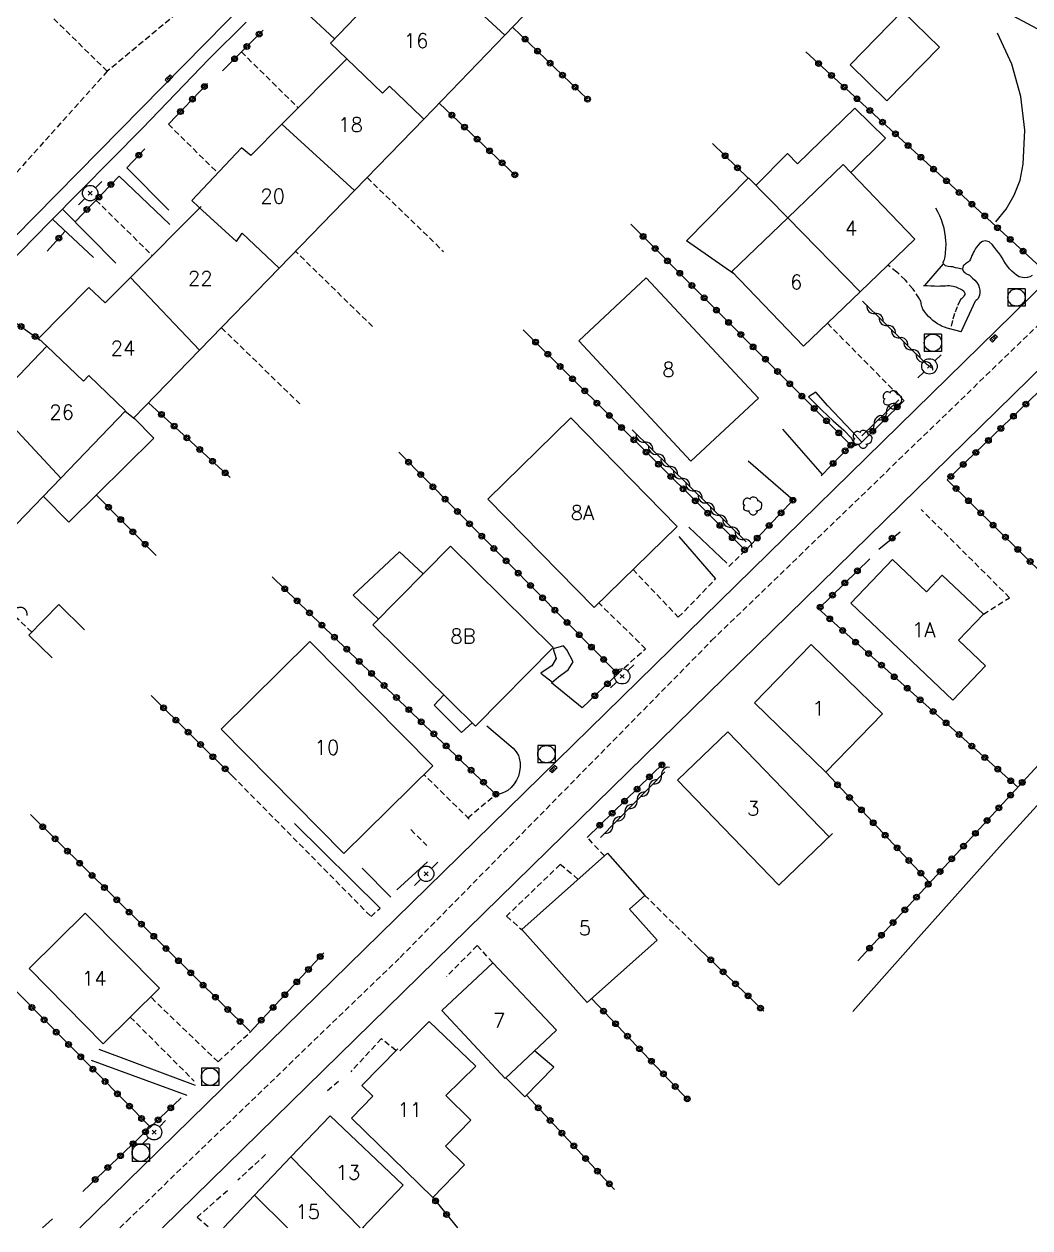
# Model space of a CAD drawing. Header units: millimetres. Extents: x 164000 to 165000, y 151998 to 153000.
# Drawn here: x 164316.8 to 164403.9, y 152000 to 152104.2 of the extents above; entities that cross this region are included whole.
import ezdxf
from ezdxf.enums import TextEntityAlignment as Align

# ---------------------------------------------------------------- set-up
doc = ezdxf.new("R2010")
doc.units = ezdxf.units.MM
doc.linetypes.add('DASHED', pattern=[0.75, 0.5, -0.25])
doc.layers.get('0').update_dxf_attribs({"linetype": 'CONTINUOUS'})
for name, color, linetype in [('W0001', 6, 'DASHED'), ('W0008', 7, 'CONTINUOUS'), ('W0014', 7, 'CONTINUOUS'), ('W0017', 7, 'CONTINUOUS'), ('W0101', 7, 'CONTINUOUS'), ('W0104', 1, 'CONTINUOUS'), ('W0105', 7, 'CONTINUOUS'), ('W0112', 1, 'DASHED'), ('W0300', 7, 'CONTINUOUS'), ('W0310', 3, 'CONTINUOUS'), ('W0323', 7, 'CONTINUOUS'), ('W0330', 7, 'CONTINUOUS'), ('W0401', 7, 'CONTINUOUS'), ('W0420', 7, 'CONTINUOUS'), ('W0473', 7, 'CONTINUOUS'), ('W0991', 7, 'CONTINUOUS'), ('W1102', 7, 'CONTINUOUS')]:
    doc.layers.add(name, color=color, linetype=linetype)
doc.styles.get("Standard").update_dxf_attribs({"font": 'romans.shx', "width": 0.85})

# ---------------------------------------------------------------- blocks, each defined once
blk = doc.blocks.new('T401')
for p, q in [((-0.3, 0.3), (0, 0.3)), ((-0.3, -0.25), (-0.3, 0.3)), ((-0.3, 0.15), (0, 0.15)), ((-0.3, 0), (0, 0)), ((0, 0.3), (0, -0.25)), ((-0.3, -0.15), (0, -0.15)), ((-0.3, -0.25), (-0.3, -0.3)), ((-0.3, -0.3), (0, -0.3)), ((0, -0.3), (0, -0.25))]:
    blk.add_line(p, q)
blk = doc.blocks.new('T420')
for p, q in [((0.75, 0.75), (-0.75, 0.75)), ((-0.75, 0.75), (-0.75, -0.75)), ((0.75, 0.75), (0.75, -0.75)), ((0.75, -0.75), (-0.75, -0.75))]:
    blk.add_line(p, q)
blk.add_ellipse((0, 0), major_axis=(-0.53, 0.53), ratio=1, start_param=3.926991, end_param=10.210176)
blk = doc.blocks.new('T300')
for p, q in [((-0.8, 0.51), (-0.86, 0.34)), ((-0.86, 0.34), (-0.86, 0.17)), ((-0.86, 0.17), (-0.74, 0.06)), ((-0.69, 0.63), (-0.8, 0.51)), ((-0.8, -0.06), (-0.74, 0.06)), ((-0.74, 0.06), (-0.69, 0.11)), ((-0.57, 0.69), (-0.69, 0.63)), ((-0.46, 0.69), (-0.57, 0.69)), ((-0.29, 0.63), (-0.46, 0.69)), ((-0.29, 0.63), (-0.17, 0.74)), ((-0.23, 0.57), (-0.29, 0.63)), ((-0.17, 0.74), (-0.06, 0.8)), ((-0.06, 0.8), (0.06, 0.8)), ((0.06, 0.8), (0.23, 0.74)), ((0.23, 0.74), (0.34, 0.63)), ((0.34, 0.63), (0.4, 0.51)), ((0.46, 0.46), (0.34, 0.46)), ((0.4, 0.51), (0.4, 0.46)), ((0.57, 0.4), (0.46, 0.46)), ((0.57, 0.4), (0.69, 0.29)), ((0.69, 0.29), (0.74, 0.17)), ((0.74, 0.06), (0.69, -0.17)), ((0.74, 0.17), (0.74, 0.06)), ((-0.8, -0.17), (-0.8, -0.06)), ((-0.8, -0.23), (-0.8, -0.17)), ((-0.74, -0.34), (-0.8, -0.23)), ((-0.69, -0.4), (-0.74, -0.34)), ((-0.51, -0.46), (-0.69, -0.4)), ((-0.4, -0.46), (-0.51, -0.46)), ((-0.4, -0.46), (-0.34, -0.46)), ((-0.34, -0.46), (-0.34, -0.4)), ((-0.34, -0.51), (-0.34, -0.46)), ((-0.29, -0.63), (-0.34, -0.51)), ((-0.17, -0.74), (-0.29, -0.63)), ((-0.06, -0.8), (-0.17, -0.74)), ((0.06, -0.8), (-0.06, -0.8)), ((0.17, -0.74), (0.06, -0.8)), ((0.23, -0.69), (0.17, -0.74)), ((0.29, -0.46), (0.23, -0.46)), ((0.29, -0.63), (0.23, -0.69)), ((0.46, -0.4), (0.29, -0.46)), ((0.34, -0.51), (0.29, -0.63)), ((0.34, -0.51), (0.34, -0.46)), ((0.57, -0.34), (0.46, -0.4)), ((0.63, -0.29), (0.57, -0.34)), ((0.69, -0.17), (0.63, -0.29))]:
    blk.add_line(p, q)
blk = doc.blocks.new('T473')
for p, q in [((-0.166667, 0.166667), (0.166667, -0.166667)), ((-0.166667, -0.166667), (0.166667, 0.166667)), ((0.500001, 0.500001), (1.000002, 1.000002)), ((-1.000002, -1.000002), (-0.500001, -0.500001))]:
    blk.add_line(p, q)
blk.add_ellipse((0, 0), major_axis=(0.471405, 0.471405), ratio=1, start_param=5.4977871438, end_param=11.780972451)
blk = doc.blocks.new('t323o')
at = {"color": 0, "linetype": 'Continuous'}
for radius in [0.25, 0.15]:
    blk.add_circle((0, 0), radius, dxfattribs=at)
blk = doc.blocks.new('t310o')
at = {"color": 0, "linetype": 'Continuous'}
for centre, start, end in [((-0.5, 0.38), 216.8699, 323.1304), ((0.5, -0.37), 36.8699, 143.1303)]:
    blk.add_arc(centre, 0.625, start, end, dxfattribs=at)

msp = doc.modelspace()

# ---------------------------------------------------------------- linework, layer by layer
at = {"layer": 'W0001'}
for points in [[(164324.05, 152100.07), (164300.3, 152123.4), (164281.02, 152141.98)], [(164330.03, 152105.04), (164324.05, 152100.07)], [(164324.05, 152100.07), (164301, 152074.4), (164271.58, 152048.97), (164270.64, 152049.91)], [(164325.13, 152000), (164325.73, 152000.59), (164349.4, 152023.41), (164376.34, 152050.81), (164408.1, 152081.5), (164428.69, 152091.55)]]:
    msp.add_lwpolyline(points, dxfattribs=at)
at = {"layer": 'W0008'}
for points in [[(164231.6, 152000), (164338, 152108.06)], [(164417.93, 152094.25), (164354.5, 152032.15), (164321.66, 152000)], [(164328.83, 152000), (164410.78, 152080.25)]]:
    msp.add_lwpolyline(points, dxfattribs=at)
at = {"layer": 'W0014'}
for points in [[(164332.87, 152101.15), (164333.93, 152102.21), (164334.99, 152103.27), (164336.06, 152104.32)], [(164254.88, 152021.84), (164260.2, 152026.89), (164266.97, 152034.09), (164284.14, 152051.62), (164298, 152065.77), (164306.36, 152074.08), (164319.09, 152087.05), (164327.08, 152095.11), (164332.87, 152101.15)], [(164329.45, 152086.83), (164325.08, 152091.01)], [(164325.75, 152091.72), (164329.37, 152088.07)], [(164324.78, 152083.46), (164320.17, 152088.13)], [(164319.32, 152087.28), (164322.87, 152083.95)], [(164373.51, 152059.81), (164376.69, 152056.15)], [(164377.66, 152057.52), (164374.37, 152060.62)], [(164340.26, 152035), (164347.65, 152027.67)], [(164348.57, 152028.61), (164346.11, 152031.12)], [(164331.69, 152012.32), (164323.35, 152015.45)], [(164322.65, 152014.51), (164330.93, 152011.49)]]:
    msp.add_lwpolyline(points, dxfattribs=at)
at = {"layer": 'W0017'}
for points in [[(164338.1, 152108.09), (164343.71, 152102.88)], [(164385.93, 152065.2), (164382.49, 152069.12)], [(164379.5, 152066.37), (164383.41, 152062.99)], [(164365.15, 152045.01), (164362.48, 152047.17)], [(164356.9, 152043.44), (164359.17, 152041.5)], [(164359.17, 152041.5), (164359.35, 152041.32), (164359.5, 152041.11), (164359.62, 152040.88), (164359.7, 152040.64), (164359.77, 152040.25), (164359.78, 152039.86), (164359.73, 152039.48), (164359.62, 152039.1), (164359.47, 152038.75), (164359.26, 152038.41), (164359, 152038.12), (164358.71, 152037.86), (164358.47, 152037.72), (164358.22, 152037.61), (164357.96, 152037.54), (164357.68, 152037.51)]]:
    msp.add_lwpolyline(points, dxfattribs=at)
at = {"layer": 'W0101'}
for points in [[(164408.33, 152118.2), (164417.14, 152113.5), (164410.31, 152100.66), (164401.49, 152105.35), (164408.33, 152118.2)], [(164380.39, 152071.79), (164374.54, 152066.34), (164364.84, 152076.76), (164370.69, 152082.2), (164380.39, 152071.79)], [(164364.15, 152070.09), (164373.35, 152060.7), (164366.17, 152053.67), (164356.98, 152063.06), (164364.15, 152070.09)], [(164355.9, 152043.42), (164347.03, 152052.18), (164353.76, 152058.99), (164362.63, 152050.23), (164355.9, 152043.42)], [(164394.92, 152055.04), (164396.3, 152056.49), (164399.86, 152053.1), (164397.71, 152050.84), (164400.04, 152048.64), (164397.22, 152045.66), (164388.38, 152054.05), (164391.98, 152057.83), (164394.92, 152055.04)], [(164341.58, 152050.75), (164352.21, 152039.99), (164344.51, 152032.4), (164333.89, 152043.16), (164341.58, 152050.75)], [(164384.95, 152050.48), (164380.04, 152045.44), (164386.21, 152039.43), (164391.12, 152044.47), (164384.95, 152050.48)], [(164377.75, 152042.93), (164373.4, 152038.75), (164382.16, 152029.66), (164386.81, 152034.14), (164386.5, 152033.84), (164377.75, 152042.93)], [(164370.57, 152028.76), (164369.24, 152027.57), (164371.63, 152024.89), (164365.56, 152019.49), (164359.92, 152025.82), (164367.32, 152032.41), (164370.57, 152028.76)], [(164317.29, 152022.44), (164323.7, 152015.94), (164328.56, 152020.74), (164322.14, 152027.23), (164317.29, 152022.44)], [(164357.41, 152022.95), (164352.99, 152018.8), (164358.49, 152012.94), (164362.91, 152017.1), (164357.41, 152022.95)]]:
    msp.add_lwpolyline(points, close=True, dxfattribs=at)
for points in [[(164361.7, 152111.1), (164363.96, 152108.93), (164358.45, 152103.2)], [(164344.77, 152101.15), (164343.36, 152102.52), (164347.73, 152107.07), (164348.7, 152106.49), (164351.61, 152109.51)], [(164358.45, 152103.2), (164351.45, 152095.93), (164351.23, 152096.13)], [(164344.77, 152101.15), (164339.16, 152095.51)], [(164339.16, 152095.51), (164336.46, 152092.79), (164335.65, 152093.44), (164331.36, 152088.88), (164331.97, 152088.33)], [(164351.47, 152095.95), (164345.45, 152089.75)], [(164389.19, 152081), (164393.93, 152085.56), (164387.73, 152092), (164382.93, 152087.39)], [(164345.45, 152089.75), (164338.93, 152083.04)], [(164332.16, 152088.38), (164326.05, 152082.24)], [(164382.93, 152087.39), (164378.1, 152082.74)], [(164338.93, 152083.04), (164332.02, 152075.93)], [(164378.1, 152082.74), (164384.3, 152076.29), (164389.19, 152081)], [(164326.05, 152082.24), (164323.87, 152080.04), (164322.44, 152081.36), (164318.1, 152076.96), (164318.82, 152076.29)], [(164318.82, 152076.29), (164314.02, 152071.3)], [(164332.02, 152075.93), (164326.35, 152070.09)], [(164320.02, 152064.87), (164325.62, 152070.69)], [(164325.59, 152070.66), (164326.43, 152070.01)], [(164314.08, 152062.91), (164316.18, 152060.89), (164320.02, 152064.87)], [(164349.35, 152015.32), (164351.91, 152017.85), (164355.93, 152014), (164353.33, 152011.45)], [(164355.5, 152009.33), (164353.3, 152007.06), (164354.95, 152005.45), (164352.21, 152002.64), (164345.17, 152009.5), (164347.02, 152011.4), (164346.08, 152012.32), (164349.18, 152015.49)], [(164353.33, 152011.45), (164355.5, 152009.33)], [(164339.94, 152006.14), (164343.34, 152009.71), (164349.65, 152003.71), (164346.12, 152000)], [(164336.8, 152002.84), (164339.94, 152006.14)], [(164334.1, 152000), (164336.8, 152002.84)]]:
    msp.add_lwpolyline(points, dxfattribs=at)
at = {"layer": 'W0104'}
msp.add_lwpolyline([(164388.32, 152100.64), (164391.5, 152097.51), (164396.06, 152102.15), (164392.87, 152105.28), (164388.32, 152100.64)], close=True, dxfattribs=at)
for points in [[(164380.18, 152090.19), (164382.9, 152092.96), (164383.76, 152092.07), (164388.72, 152096.89), (164391.39, 152094.28), (164388.4, 152091.31)], [(164378.26, 152082.56), (164374.16, 152085.4), (164379.53, 152090.85), (164382.93, 152087.39)], [(164326.35, 152070.09), (164328.07, 152068.33), (164320.71, 152061.05), (164318.51, 152063.31)], [(164347.51, 152052.67), (164345.33, 152054.74), (164349.32, 152058.49), (164351.38, 152056.59)], [(164322.09, 152051.75), (164319.85, 152053.94), (164317.27, 152051.3), (164319.29, 152049.32)], [(164355.62, 152043.7), (164354.69, 152042.85), (164352.32, 152045.22), (164353.18, 152046.11)], [(164358.54, 152013), (164360.19, 152011.35), (164362.7, 152013.92), (164361.02, 152015.33)], [(164346.25, 152000), (164346.18, 152000.06)]]:
    msp.add_lwpolyline(points, dxfattribs=at)
at = {"layer": 'W0105'}
for points in [[(164394.68, 152081.55), (164394.78, 152081.54), (164396.41, 152083.41)], [(164397.94, 152077.53), (164399.18, 152080.2)], [(164397.94, 152077.53), (164396.84, 152077.83)], [(164389.31, 152068.01), (164388.48, 152068.93), (164386.4, 152071.14), (164385.35, 152072.3), (164384.73, 152071.92), (164385.89, 152070.76), (164386.86, 152069.82), (164387.78, 152069.01), (164388.45, 152068.33), (164388.72, 152067.69), (164389.21, 152067.88)], [(164362.48, 152047.17), (164363.1, 152047.68), (164363.94, 152048.3), (164364.37, 152048.97), (164363.8, 152050.02), (164363.53, 152050.35), (164362.62, 152050.11), (164362.89, 152049.27), (164362.51, 152048.62), (164361.84, 152048.19), (164361.57, 152048), (164362.56, 152047.23)]]:
    msp.add_lwpolyline(points, dxfattribs=at)
at = {"layer": 'W0112'}
for points in [[(164335.65, 152101.75), (164340.56, 152096.92)], [(164329.34, 152095.49), (164333.61, 152091.27)], [(164346.54, 152090.87), (164353.15, 152084.47)], [(164323.07, 152088.92), (164327.94, 152084.14)], [(164398.09, 152082.95), (164397.87, 152082.99), (164397.65, 152083.03), (164397.43, 152083.08), (164397.22, 152083.14), (164397.03, 152083.16), (164396.81, 152083.18), (164396.58, 152083.25), (164396.41, 152083.41), (164396.38, 152083.54), (164396.42, 152083.68), (164396.48, 152083.79), (164396.51, 152083.89), (164396.54, 152084.08), (164396.57, 152084.26), (164396.59, 152084.45), (164396.61, 152084.63), (164396.62, 152084.82), (164396.63, 152085), (164396.63, 152085.19), (164396.62, 152085.38), (164396.59, 152085.75), (164396.53, 152086.13), (164396.45, 152086.5), (164396.35, 152086.86), (164396.23, 152087.22), (164396.08, 152087.57), (164395.92, 152087.91), (164395.73, 152088.24)], [(164404.07, 152082.41), (164403.87, 152082.3), (164403.67, 152082.24), (164403.45, 152082.21), (164403.23, 152082.22), (164402.96, 152082.3), (164402.72, 152082.44), (164402.51, 152082.61), (164402.31, 152082.79), (164402.12, 152082.99), (164401.94, 152083.21), (164401.78, 152083.45), (164401.63, 152083.68), (164401.49, 152083.92), (164401.34, 152084.16), (164401.17, 152084.38), (164400.99, 152084.6), (164400.81, 152084.82), (164400.62, 152085.08), (164400.35, 152085.31), (164400.02, 152085.4), (164399.77, 152085.35), (164399.56, 152085.21), (164399.4, 152085.03), (164399.27, 152084.87), (164399.16, 152084.73), (164399.08, 152084.58), (164399, 152084.43), (164398.93, 152084.28), (164398.87, 152084.13), (164398.81, 152083.97), (164398.73, 152083.82), (164398.65, 152083.68), (164398.57, 152083.6), (164398.48, 152083.53), (164398.39, 152083.47), (164398.3, 152083.41), (164398.21, 152083.33), (164398.12, 152083.23), (164398.07, 152083.11), (164398.05, 152082.98), (164398.08, 152082.85), (164398.15, 152082.73), (164398.24, 152082.65), (164398.35, 152082.57), (164398.44, 152082.53), (164398.54, 152082.48), (164398.64, 152082.43), (164398.73, 152082.36), (164398.91, 152082.18), (164399.11, 152082), (164399.29, 152081.81), (164399.43, 152081.58), (164399.5, 152081.36), (164399.54, 152081.14), (164399.54, 152080.91), (164399.51, 152080.69), (164399.46, 152080.55), (164399.39, 152080.42), (164399.3, 152080.3), (164399.18, 152080.2)], [(164347.01, 152077.98), (164340.34, 152084.5)], [(164396.92, 152077.8), (164396.71, 152077.85), (164396.5, 152077.92), (164396.3, 152078), (164396.11, 152078.1), (164395.89, 152078.22), (164395.69, 152078.37), (164395.49, 152078.52), (164395.3, 152078.69), (164395.11, 152078.87), (164394.93, 152079.07), (164394.77, 152079.28), (164394.63, 152079.5), (164394.58, 152079.61), (164394.54, 152079.72), (164394.51, 152079.83), (164394.48, 152079.94), (164394.46, 152080.06), (164394.43, 152080.17), (164394.38, 152080.28), (164394.33, 152080.39), (164393.77, 152081.22), (164393.11, 152081.99), (164392.38, 152082.69), (164391.58, 152083.3)], [(164394.68, 152081.55), (164395, 152081.53), (164395.31, 152081.51), (164395.63, 152081.5), (164395.95, 152081.49), (164396.11, 152081.5), (164396.27, 152081.5), (164396.43, 152081.51), (164396.59, 152081.52), (164396.76, 152081.53), (164396.92, 152081.53), (164397.08, 152081.52), (164397.24, 152081.49), (164397.36, 152081.46), (164397.48, 152081.42), (164397.59, 152081.37), (164397.7, 152081.31), (164397.84, 152081.24), (164398.01, 152081.17), (164398.16, 152081.05), (164398.24, 152080.87), (164398.24, 152080.77), (164398.2, 152080.67), (164398.15, 152080.58), (164398.08, 152080.51), (164398.02, 152080.45), (164397.95, 152080.39), (164397.89, 152080.33), (164397.84, 152080.25), (164397.58, 152079.69), (164397.36, 152079.11), (164397.17, 152078.51), (164397.03, 152077.91)], [(164333.93, 152077.89), (164340.7, 152071.3)], [(164386.36, 152078.27), (164392.93, 152071.62)], [(164317.51, 152051.55), (164301.11, 152066.85), (164296.66, 152062.24)], [(164399.86, 152053.1), (164402.12, 152054.53), (164394.47, 152062.16)], [(164377.83, 152057.22), (164379.33, 152058.68)], [(164369.54, 152056.97), (164373.46, 152052.83), (164376.69, 152056.15)], [(164368.21, 152047.96), (164370.63, 152050.11), (164366.58, 152054.07)], [(164334.87, 152039.1), (164346.87, 152026.94), (164347.65, 152027.67)], [(164355.36, 152035.38), (164351.44, 152039.23)], [(164355.25, 152035.49), (164357.68, 152037.51)], [(164350.32, 152034.46), (164351.7, 152033.09)], [(164367.06, 152032.18), (164365.58, 152033.79)], [(164364.79, 152030.16), (164363.24, 152031.44), (164358.6, 152026.97), (164359.95, 152025.78)], [(164375.18, 152024.24), (164370.57, 152028.76)], [(164357.41, 152022.95), (164356.06, 152024.43), (164353.39, 152021.74)], [(164333.63, 152014.37), (164327.8, 152019.99)], [(164326.04, 152018.24), (164331.58, 152012.7)], [(164333.63, 152014.37), (164336.35, 152016.88)], [(164349.03, 152015.34), (164347.76, 152016.37), (164345.12, 152013.51)], [(164344.06, 152012.68), (164343.09, 152011.84)], [(164337.75, 152006.34), (164335.35, 152004.13)], [(164334.44, 152003.21), (164331.82, 152000.92), (164332.92, 152000)]]:
    msp.add_lwpolyline(points, dxfattribs=at)
at = {"layer": 'W0300'}
for points in [[(164400.94, 152087.05), (164401.82, 152088.14), (164402.53, 152089.35), (164403.03, 152090.66), (164403.31, 152092.04), (164403.44, 152094.97), (164403.1, 152097.88), (164402.31, 152100.7), (164401.07, 152103.36)], [(164349.11, 152029.26), (164351.75, 152031.66)]]:
    msp.add_lwpolyline(points, dxfattribs=at)
at = {"layer": 'W0310'}
for points in [[(164389.4, 152080.17), (164395.03, 152074.65)], [(164389.34, 152068.52), (164392.55, 152071.65)], [(164379.34, 152059.35), (164369.47, 152069.04)], [(164372.3, 152039.45), (164366.74, 152033.79)]]:
    msp.add_lwpolyline(points, dxfattribs=at)
at = {"layer": 'W0323'}
for points in [[(164337.54, 152103.63), (164334.01, 152100.1)], [(164359.12, 152103.9), (164365.61, 152097.65)], [(164384.5, 152101.75), (164404.76, 152083.16)], [(164332.71, 152099.02), (164329.34, 152095.49)], [(164359.37, 152091.05), (164352.78, 152097.32)], [(164327.29, 152093.36), (164325.75, 152091.72)], [(164376.43, 152093.82), (164379.5, 152090.83)], [(164325.08, 152091.01), (164321.25, 152087.02)], [(164388.45, 152067.66), (164369.35, 152086.85)], [(164320.39, 152086.21), (164318.85, 152084.51)], [(164314.13, 152079.71), (164318.25, 152076.82)], [(164379.26, 152058.6), (164360.04, 152077.7)], [(164411.7, 152049.97), (164396.73, 152064.72), (164405.44, 152073.11), (164417.52, 152060.54), (164410.24, 152046.6), (164407.36, 152043.04), (164388.99, 152023.11)], [(164334.68, 152064.93), (164327.62, 152071.4)], [(164392.93, 152071.62), (164392.96, 152071.57), (164389.21, 152067.88)], [(164349.27, 152067.11), (164368.23, 152047.95), (164365.15, 152045.01)], [(164385.81, 152065.07), (164388.32, 152067.66)], [(164323.1, 152063.42), (164328.29, 152058.17)], [(164379.26, 152058.6), (164383.52, 152063.1)], [(164390.8, 152058.73), (164392.66, 152060.24)], [(164402.84, 152038.14), (164385.59, 152053.56), (164390.02, 152057.9)], [(164357.68, 152037.51), (164338.32, 152056.34)], [(164327.86, 152046.06), (164334.87, 152039.1)], [(164365.58, 152033.79), (164372.22, 152040.24)], [(164386.21, 152039.43), (164395.22, 152029.87)], [(164317.4, 152035.77), (164336.38, 152017.02)], [(164309.09, 152027.6), (164327.78, 152008.71)], [(164380.85, 152018.74), (164375.18, 152024.24)], [(164336.35, 152016.88), (164342.8, 152023.81)], [(164365.96, 152019.85), (164374.38, 152011)], [(164321.92, 152003.16), (164330.45, 152011.25)], [(164367.95, 152003.32), (164360.32, 152011.49)], [(164352.21, 152002.64), (164354.36, 152000)], [(164318.45, 152000), (164319.31, 152000.78)]]:
    msp.add_lwpolyline(points, dxfattribs=at)
at = {"layer": 'W0330'}
msp.add_lwpolyline([(164409.45, 152041.98), (164401.26, 152032.98), (164394.47, 152025.38), (164388.56, 152018.72)], dxfattribs=at)
at = {"layer": 'W1102'}
for points in [[(164358.45, 152103.2), (164351.61, 152109.51)], [(164351.23, 152096.13), (164348.47, 152098.79), (164347.87, 152098.17), (164344.77, 152101.15)], [(164339.16, 152095.51), (164345.45, 152089.75)], [(164331.97, 152088.33), (164335.22, 152085.35), (164335.73, 152086.08), (164338.93, 152083.04)], [(164382.93, 152087.39), (164389.19, 152081)], [(164326.05, 152082.24), (164332.02, 152075.93)], [(164325.62, 152070.69), (164322.46, 152073.74), (164321.98, 152073.25), (164318.82, 152076.29)], [(164314.02, 152071.3), (164320.02, 152064.87)], [(164339.94, 152006.14), (164345.93, 152000)], [(164339.65, 152000), (164336.8, 152002.84)]]:
    msp.add_lwpolyline(points, dxfattribs=at)

# ---------------------------------------------------------------- block references
at = {"layer": 'W0300'}
for p in [(164392.04, 152071.65), (164389.45, 152068.23), (164379.93, 152062.46)]:
    msp.add_blockref('T300', p, dxfattribs=at)
at = {"layer": 'W0310'}
for p, rotation in [((164390.47, 152079.12), 315.5535672680784), ((164391.54, 152078.07), 315.5535672680784), ((164392.61, 152077.02), 315.5535672680784), ((164393.68, 152075.97), 315.5535672680784), ((164394.75, 152074.92), 315.5535672680784), ((164391.49, 152070.62), 44.26861063394801), ((164390.42, 152069.57), 44.26861063394801), ((164370.54, 152067.99), 135.5531825756371), ((164371.61, 152066.94), 135.5531825756371), ((164372.68, 152065.88), 135.5531825756371), ((164373.75, 152064.83), 135.5531825756371), ((164374.82, 152063.78), 135.5531825756371), ((164375.89, 152062.73), 135.5531825756371), ((164376.96, 152061.68), 135.5531825756371), ((164378.03, 152060.63), 135.5531825756371), ((164379.1, 152059.58), 135.5531825756371), ((164316.39, 152053.68), 316.6586807585185), ((164372, 152039.14), 225.5509009829922), ((164370.94, 152038.07), 225.5509009829922), ((164369.89, 152037), 225.5509009829922), ((164368.84, 152035.93), 225.5509009829922), ((164367.79, 152034.86), 225.5509009829922)]:
    msp.add_blockref('t310o', p, dxfattribs=dict(at, rotation=rotation))
at = {"layer": 'W0323'}
for p, rotation in [((164337.19, 152103.28), 224.99999999882), ((164336.13, 152102.22), 224.99999999882), ((164360.2, 152102.86), 316.1084776323762), ((164335.07, 152101.16), 224.99999999882), ((164361.28, 152101.82), 316.1084776323762), ((164362.36, 152100.78), 316.1084776323762), ((164385.6, 152100.74), 317.472187498233), ((164363.44, 152099.74), 316.1084776323762), ((164386.71, 152099.72), 317.472187498233), ((164332.45, 152098.75), 226.3426205922418), ((164364.52, 152098.7), 316.1084776323762), ((164387.81, 152098.71), 317.472187498233), ((164331.41, 152097.66), 226.3426205922418), ((164365.61, 152097.66), 316.1084776323762), ((164388.92, 152097.7), 317.472187498233), ((164330.38, 152096.58), 226.3426205922418), ((164353.87, 152096.28), 136.4272361485808), ((164390.03, 152096.68), 317.472187498233), ((164354.96, 152095.25), 136.4272361485808), ((164391.13, 152095.67), 317.472187498233), ((164392.24, 152094.66), 317.472187498233), ((164356.05, 152094.21), 136.4272361485808), ((164393.34, 152093.64), 317.472187498233), ((164326.78, 152092.81), 226.9414763270352), ((164357.13, 152093.18), 136.4272361485808), ((164377.5, 152092.77), 315.7919930270164), ((164394.45, 152092.63), 317.472187498233), ((164358.22, 152092.15), 136.4272361485808), ((164378.58, 152091.72), 315.7919930270164), ((164395.55, 152091.61), 317.472187498233), ((164359.31, 152091.11), 136.4272361485808), ((164396.66, 152090.6), 317.472187498233), ((164324.37, 152090.27), 226.1852653633965), ((164397.76, 152089.59), 317.472187498233), ((164323.33, 152089.19), 226.1852653633965), ((164398.87, 152088.57), 317.472187498233), ((164322.29, 152088.11), 226.1852653633965), ((164399.97, 152087.56), 317.472187498233), ((164401.08, 152086.54), 317.472187498233), ((164319.86, 152085.63), 227.8624158258031), ((164370.41, 152085.79), 134.8664380196633), ((164402.18, 152085.53), 317.472187498233), ((164371.46, 152084.73), 134.8664380196633), ((164403.29, 152084.52), 317.472187498233), ((164372.52, 152083.66), 134.8664380196633), ((164373.58, 152082.6), 134.8664380196633), ((164374.64, 152081.54), 134.8664380196633), ((164375.7, 152080.48), 134.8664380196633), ((164376.75, 152079.41), 134.8664380196633), ((164316.59, 152077.99), 324.8912822251687), ((164377.81, 152078.35), 134.8664380196633), ((164317.81, 152077.13), 324.8912822251687), ((164378.87, 152077.29), 134.8664380196633), ((164361.11, 152076.65), 135.1631905930515), ((164379.93, 152076.22), 134.8664380196633), ((164362.17, 152075.59), 135.1631905930515), ((164380.99, 152075.16), 134.8664380196633), ((164363.23, 152074.53), 135.1631905930515), ((164382.05, 152074.1), 134.8664380196633), ((164364.3, 152073.47), 135.1631905930515), ((164383.1, 152073.03), 134.8664380196633), ((164365.36, 152072.42), 135.1631905930515), ((164384.16, 152071.97), 134.8664380196633), ((164366.42, 152071.36), 135.1631905930515), ((164385.22, 152070.91), 134.8664380196633), ((164392.41, 152071.04), 224.5848188981611), ((164403.53, 152071.27), 43.91566599878221), ((164328.73, 152070.39), 137.4856240180807), ((164367.49, 152070.3), 135.1631905930515), ((164386.28, 152069.84), 134.8664380196633), ((164391.34, 152069.98), 224.5848188981611), ((164402.45, 152070.22), 43.91566599878221), ((164329.84, 152069.38), 137.4856240180807), ((164368.55, 152069.24), 135.1631905930515), ((164387.34, 152068.78), 134.8664380196633), ((164390.28, 152068.93), 224.5848188981611), ((164401.37, 152069.18), 43.91566599878221), ((164330.94, 152068.36), 137.4856240180807), ((164369.62, 152068.19), 135.1631905930515), ((164388.39, 152067.72), 134.8664380196633), ((164400.29, 152068.14), 43.91566599878221), ((164332.05, 152067.35), 137.4856240180807), ((164370.68, 152067.13), 135.1631905930515), ((164387.9, 152067.23), 45.90939507996252), ((164399.2, 152067.1), 43.91566599878221), ((164333.15, 152066.33), 137.4856240180807), ((164350.12, 152066.25), 314.6910739812788), ((164371.74, 152066.07), 135.1631905930515), ((164386.85, 152066.15), 45.90939507996252), ((164398.12, 152066.06), 43.91566599878221), ((164334.26, 152065.32), 137.4856240180807), ((164351.17, 152065.18), 314.6910739812788), ((164372.81, 152065.01), 135.1631905930515), ((164397.04, 152065.02), 43.91566599878221), ((164352.23, 152064.12), 314.6910739812788), ((164373.87, 152063.95), 135.1631905930515), ((164397.49, 152063.97), 135.4159326422638), ((164353.28, 152063.05), 314.6910739812788), ((164374.93, 152062.9), 135.1631905930515), ((164383.38, 152062.96), 46.58624639744019), ((164398.56, 152062.92), 135.4159326422638), ((164324.15, 152062.35), 314.6911996843109), ((164354.34, 152061.99), 314.6910739812788), ((164376, 152061.84), 135.1631905930515), ((164382.35, 152061.87), 46.58624639744019), ((164399.63, 152061.87), 135.4159326422638), ((164325.21, 152061.28), 314.6911996843109), ((164355.39, 152060.92), 314.6910739812788), ((164377.06, 152060.78), 135.1631905930515), ((164381.32, 152060.78), 46.58624639744019), ((164400.69, 152060.81), 135.4159326422638), ((164326.26, 152060.22), 314.6911996843109), ((164356.45, 152059.85), 314.6910739812788), ((164378.13, 152059.72), 135.1631905930515), ((164380.29, 152059.69), 46.58624639744019), ((164391.96, 152059.68), 39.06257798127189), ((164401.76, 152059.76), 135.4159326422638), ((164327.32, 152059.15), 314.6911996843109), ((164357.5, 152058.79), 314.6910739812788), ((164379.19, 152058.67), 135.1631905930515), ((164402.83, 152058.71), 135.4159326422638), ((164358.56, 152057.72), 314.6910739812788), ((164403.9, 152057.66), 135.4159326422638), ((164359.61, 152056.65), 314.6910739812788), ((164388.95, 152056.85), 44.47112237454926), ((164339.4, 152055.3), 135.7941449833211), ((164360.67, 152055.59), 314.6910739812788), ((164387.87, 152055.8), 44.47112237454926), ((164340.47, 152054.25), 135.7941449833211), ((164361.72, 152054.52), 314.6910739812788), ((164386.8, 152054.75), 44.47112237454926), ((164341.55, 152053.21), 135.7941449833211), ((164362.78, 152053.45), 314.6910739812788), ((164385.73, 152053.7), 44.47112237454926), ((164342.62, 152052.16), 135.7941449833211), ((164363.83, 152052.39), 314.6910739812788), ((164386.56, 152052.69), 138.1935528075281), ((164343.7, 152051.11), 135.7941449833211), ((164364.89, 152051.32), 314.6910739812788), ((164387.68, 152051.69), 138.1935528075281), ((164344.77, 152050.07), 135.7941449833211), ((164365.94, 152050.26), 314.6910739812788), ((164388.8, 152050.69), 138.1935528075281), ((164345.85, 152049.02), 135.7941449833211), ((164367, 152049.19), 314.6910739812788), ((164389.92, 152049.69), 138.1935528075281), ((164346.92, 152047.98), 135.7941449833211), ((164368.05, 152048.12), 314.6910739812788), ((164391.04, 152048.69), 138.1935528075281), ((164348, 152046.93), 135.7941449833211), ((164367.32, 152047.08), 223.7155517810432), ((164392.15, 152047.69), 138.1935528075281), ((164349.07, 152045.89), 135.7941449833211), ((164366.24, 152046.05), 223.7155517810432), ((164393.27, 152046.69), 138.1935528075281), ((164394.39, 152045.69), 138.1935528075281), ((164328.92, 152045), 315.2235203031139), ((164350.15, 152044.84), 135.7941449833211), ((164395.51, 152044.69), 138.1935528075281), ((164329.99, 152043.94), 315.2235203031139), ((164351.22, 152043.79), 135.7941449833211), ((164396.63, 152043.69), 138.1935528075281), ((164331.05, 152042.89), 315.2235203031139), ((164352.3, 152042.75), 135.7941449833211), ((164397.75, 152042.69), 138.1935528075281), ((164332.12, 152041.83), 315.2235203031139), ((164353.37, 152041.7), 135.7941449833211), ((164398.86, 152041.69), 138.1935528075281), ((164333.18, 152040.77), 315.2235203031139), ((164354.45, 152040.66), 135.7941449833211), ((164399.98, 152040.69), 138.1935528075281), ((164334.25, 152039.72), 315.2235203031139), ((164355.53, 152039.61), 135.7941449833211), ((164372.04, 152040.06), 44.17310498495313), ((164401.1, 152039.69), 138.1935528075281), ((164356.6, 152038.56), 135.7941449833211), ((164370.96, 152039.02), 44.17310498495313), ((164402.22, 152038.69), 138.1935528075281), ((164403.22, 152038.55), 227.345058016917), ((164357.68, 152037.52), 135.7941449833211), ((164369.89, 152037.97), 44.17310498495313), ((164387.24, 152038.34), 313.3043931638516), ((164402.21, 152037.45), 227.345058016917), ((164368.81, 152036.93), 44.17310498495313), ((164388.27, 152037.25), 313.3043931638516), ((164401.19, 152036.35), 227.345058016917), ((164367.74, 152035.88), 44.17310498495313), ((164389.3, 152036.16), 313.3043931638516), ((164318.46, 152034.71), 315.3544460625353), ((164366.66, 152034.84), 44.17310498495313), ((164390.33, 152035.06), 313.3043931638516), ((164400.17, 152035.24), 227.345058016917), ((164319.53, 152033.66), 315.3544460625353), ((164391.36, 152033.97), 313.3043931638516), ((164399.16, 152034.14), 227.345058016917), ((164320.6, 152032.6), 315.3544460625353), ((164392.39, 152032.88), 313.3043931638516), ((164398.14, 152033.04), 227.345058016917), ((164321.66, 152031.55), 315.3544460625353), ((164393.41, 152031.79), 313.3043931638516), ((164397.12, 152031.93), 227.345058016917), ((164322.73, 152030.5), 315.3544460625353), ((164394.44, 152030.7), 313.3043931638516), ((164396.11, 152030.83), 227.345058016917), ((164323.8, 152029.44), 315.3544460625353), ((164395.09, 152029.73), 227.345058016917), ((164324.87, 152028.39), 315.3544460625353), ((164394.07, 152028.62), 227.345058016917), ((164325.93, 152027.33), 315.3544460625353), ((164393.06, 152027.52), 227.345058016917), ((164327, 152026.28), 315.3544460625353), ((164392.04, 152026.42), 227.345058016917), ((164328.07, 152025.23), 315.3544460625353), ((164391.03, 152025.32), 227.345058016917), ((164329.13, 152024.17), 315.3544460625353), ((164390.01, 152024.21), 227.345058016917), ((164330.2, 152023.12), 315.3544460625353), ((164342.48, 152023.47), 47.07836945078098), ((164376.26, 152023.2), 135.8637990888804), ((164331.27, 152022.06), 315.3544460625353), ((164341.46, 152022.37), 47.07836945078098), ((164377.34, 152022.15), 135.8637990888804), ((164332.34, 152021.01), 315.3544460625353), ((164340.44, 152021.28), 47.07836945078098), ((164378.41, 152021.11), 135.8637990888804), ((164333.4, 152019.96), 315.3544460625353), ((164339.42, 152020.18), 47.07836945078098), ((164379.49, 152020.07), 135.8637990888804), ((164317.53, 152019.07), 314.6851380183237), ((164334.47, 152018.9), 315.3544460625353), ((164338.39, 152019.08), 47.07836945078098), ((164366.99, 152018.76), 313.6199730871899), ((164380.57, 152019.02), 135.8637990888804), ((164318.59, 152018), 314.6851380183237), ((164335.54, 152017.85), 315.3544460625353), ((164337.37, 152017.98), 47.07836945078098), ((164368.03, 152017.67), 313.6199730871899), ((164319.64, 152016.94), 314.6851380183237), ((164369.06, 152016.59), 313.6199730871899), ((164320.7, 152015.87), 314.6851380183237), ((164370.1, 152015.5), 313.6199730871899), ((164321.75, 152014.8), 314.6851380183237), ((164322.81, 152013.74), 314.6851380183237), ((164371.13, 152014.42), 313.6199730871899), ((164323.86, 152012.67), 314.6851380183237), ((164372.17, 152013.33), 313.6199730871899), ((164324.92, 152011.6), 314.6851380183237), ((164373.2, 152012.24), 313.6199730871899), ((164325.97, 152010.54), 314.6851380183237), ((164329.54, 152010.39), 43.51213027808446), ((164361.34, 152010.39), 133.0497839567566), ((164374.23, 152011.16), 313.6199730871899), ((164327.02, 152009.47), 314.6851380183237), ((164328.45, 152009.35), 43.51213027808446), ((164362.37, 152009.29), 133.0497839567566), ((164327.36, 152008.32), 43.51213027808446), ((164363.39, 152008.2), 133.0497839567566), ((164326.28, 152007.29), 43.51213027808446), ((164325.19, 152006.25), 43.51213027808446), ((164364.42, 152007.1), 133.0497839567566), ((164324.1, 152005.22), 43.51213027808446), ((164365.44, 152006), 133.0497839567566), ((164323.01, 152004.19), 43.51213027808446), ((164366.46, 152004.91), 133.0497839567566), ((164367.49, 152003.81), 133.0497839567566), ((164352.46, 152002.33), 309.1814915634952), ((164353.41, 152001.16), 309.1814915634952)]:
    msp.add_blockref('t323o', p, dxfattribs=dict(at, rotation=rotation))
at = {"layer": 'W0401'}
for p, rotation in [((164329.48, 152099.35), 315.4423901003026), ((164400.64, 152077.07), 134.3968982803762), ((164362.54, 152039.8), 134.3968982803762)]:
    msp.add_blockref('T401', p, dxfattribs=dict(at, rotation=rotation))
at = {"layer": 'W0420'}
for p in [(164402.72, 152080.5), (164395.49, 152076.59), (164362.05, 152040.99), (164332.95, 152013.08), (164326.94, 152006.5)]:
    msp.add_blockref('T420', p, dxfattribs=at)
at = {"layer": 'W0473'}
for p in [(164322.57, 152089.53), (164395.19, 152074.54), (164368.6, 152047.73), (164351.64, 152030.64), (164328.1, 152008.28)]:
    msp.add_blockref('T473', p, dxfattribs=at)

# ---------------------------------------------------------------- texts
at = {"layer": 'W0991'}
for s, p in [('16', (164350.77, 152102.72)), ('18', (164345.1, 152095.45)), ('20', (164338.36, 152089.27)), ('4', (164388.41, 152086.5)), ('22', (164332.1, 152082.16)), ('6', (164383.66, 152081.84)), ('24', (164325.41, 152076.12)), ('8', (164372.61, 152074.27)), ('26', (164320.1, 152070.58)), ('8A', (164365.16, 152061.88)), ('1A', (164394.69, 152051.75)), ('8B', (164354.83, 152051.2)), ('1', (164385.58, 152044.96)), ('10', (164343.05, 152041.57)), ('3', (164379.95, 152036.3)), ('5', (164365.38, 152025.95)), ('14', (164322.92, 152021.59)), ('7', (164357.95, 152017.95)), ('11', (164350.22, 152010.24)), ('13', (164344.87, 152004.8)), ('15', (164341.39, 152001.41))]:
    msp.add_text(s, height=1.25, dxfattribs=at).set_placement(p, align=Align.MIDDLE_CENTER)

doc.saveas('drawing.dxf')
